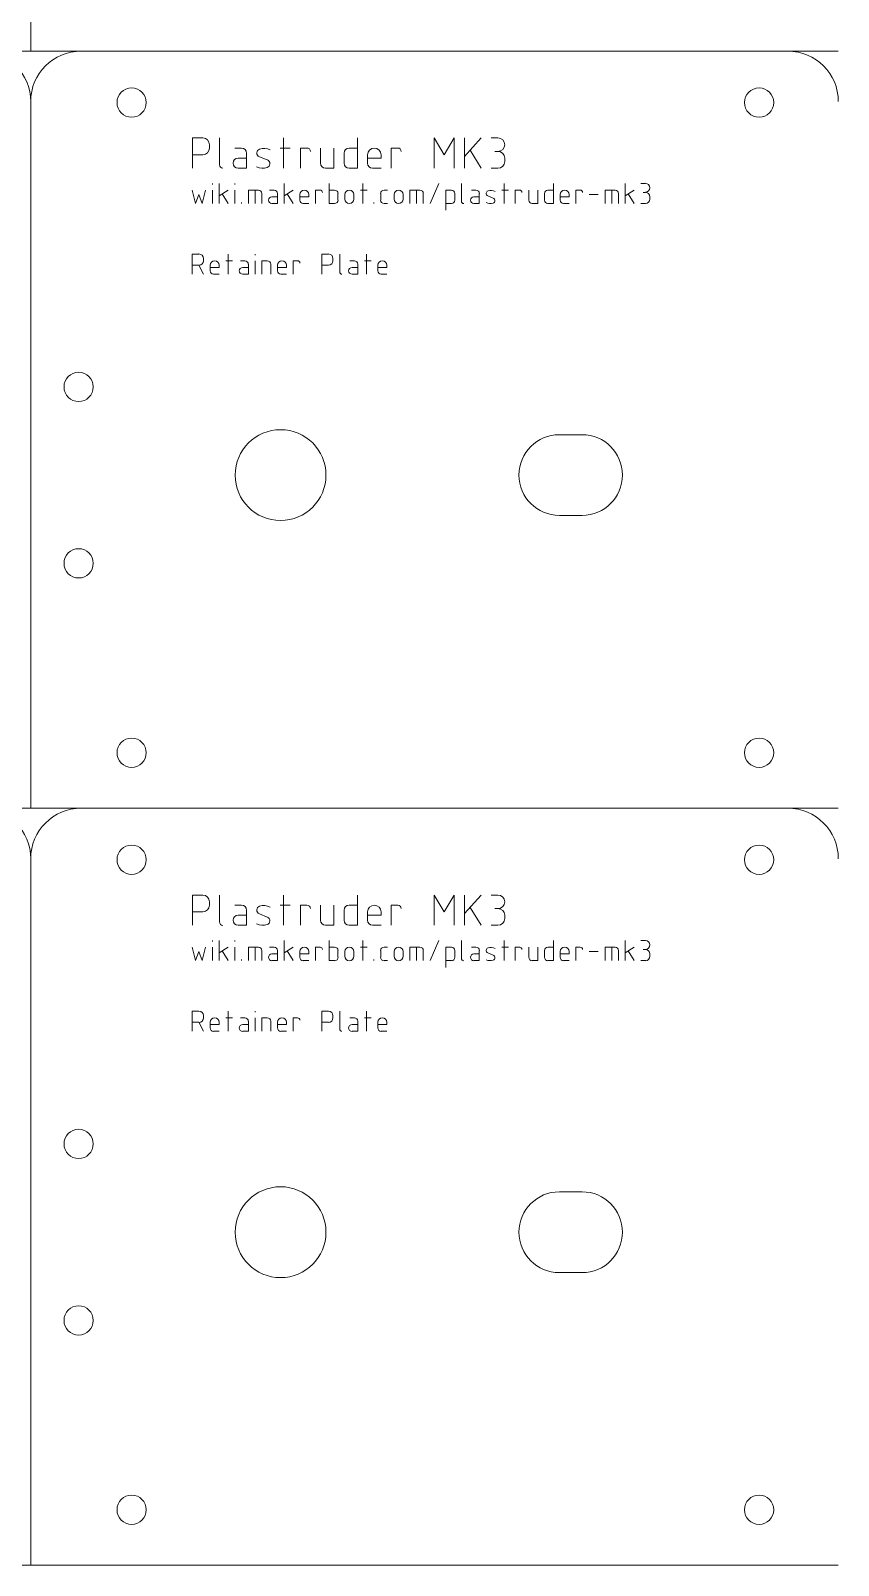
# Model space of a CAD drawing. Header units: millimetres. Extents: x 0 to 560, y 2 to 302.
# Drawn here: x 320 to 400, y 2.5 to 154.5 of the extents above; entities that cross this region are included whole.
import ezdxf

# ---------------------------------------------------------------- set-up
doc = ezdxf.new("R2010")
doc.units = ezdxf.units.MM
doc.layers.add('Retainer Plate', color=7, linetype='CONTINUOUS', lineweight=0, true_color=0x000000)
doc.layers.add('Retainer Plate Text', color=4, linetype='CONTINUOUS', lineweight=0, true_color=0x00ffff)

msp = doc.modelspace()

# ---------------------------------------------------------------- linework, layer by layer
at = {"layer": 'Retainer Plate'}
for p, q in [((320, 152.5), (320, 222.5)), ((320, 152.5), (240, 152.5)), ((400, 152.5), (320, 152.5)), ((320, 77.5), (320, 147.5)), ((372.37, 114.5), (374.62, 114.5)), ((374.62, 106.5), (372.37, 106.5)), ((320, 77.5), (240, 77.5)), ((400, 77.5), (320, 77.5)), ((320, 2.5), (320, 72.5)), ((372.37, 39.5), (374.62, 39.5)), ((374.62, 31.5), (372.37, 31.5)), ((320, 2.5), (240, 2.5)), ((400, 2.5), (320, 2.5))]:
    msp.add_line(p, q, dxfattribs=at)
for centre, radius in [((330, 147.4), 1.45), ((392.15, 147.4), 1.45), ((324.75, 119.24), 1.45), ((344.75, 110.5), 4.5), ((324.75, 101.76), 1.45), ((330, 83), 1.45), ((392.15, 83), 1.45), ((330, 72.4), 1.45), ((392.15, 72.4), 1.45), ((324.75, 44.24), 1.45), ((344.75, 35.5), 4.5), ((324.75, 26.76), 1.45), ((330, 8), 1.45), ((392.15, 8), 1.45)]:
    msp.add_circle(centre, radius, dxfattribs=at)
for centre, radius, start, end in [((315, 147.5), 5, 0, 90), ((325, 147.5), 5, 90, 180), ((395, 147.5), 5, 0, 90), ((372.37, 110.5), 4, 90, 270), ((374.62, 110.5), 4, 270, 90), ((315, 72.5), 5, 0, 90), ((325, 72.5), 5, 90, 180), ((395, 72.5), 5, 0, 90), ((372.37, 35.5), 4, 90, 270), ((374.62, 35.5), 4, 270, 90)]:
    msp.add_arc(centre, radius, start, end, dxfattribs=at)
at = {"layer": 'Retainer Plate Text'}
for p, q in [((336.04, 140.9), (336.04, 143.9)), ((336.04, 143.9), (337.04, 143.9)), ((337.71, 143.23), (337.71, 142.9)), ((338.71, 143.9), (338.71, 141.23)), ((345.04, 143.9), (345.04, 140.9)), ((352.37, 143.9), (352.37, 140.9)), ((359.96, 140.9), (359.96, 143.9)), ((359.96, 143.9), (360.96, 142.23)), ((360.96, 142.23), (361.96, 143.9)), ((361.96, 143.9), (361.96, 140.9)), ((362.96, 143.9), (362.96, 140.9)), ((362.96, 142.07), (364.62, 143.9)), ((365.62, 143.9), (366.29, 143.9)), ((337.04, 142.23), (336.04, 142.23)), ((340.21, 142.9), (340.88, 142.9)), ((340.54, 141.9), (341.38, 141.9)), ((341.38, 142.4), (341.38, 140.9)), ((342.65, 142.04), (343.44, 141.72)), ((344.71, 142.9), (345.71, 142.9)), ((346.71, 140.9), (346.71, 142.9)), ((346.71, 142.9), (347.37, 142.9)), ((348.71, 142.9), (348.71, 141.4)), ((350.04, 140.9), (350.04, 142.9)), ((351.04, 141.4), (351.04, 142.4)), ((351.54, 142.9), (352.37, 142.9)), ((353.37, 142.23), (353.37, 141.4)), ((353.37, 141.9), (354.71, 141.9)), ((354.71, 141.9), (354.71, 142.23)), ((355.71, 140.9), (355.71, 142.9)), ((355.71, 142.9), (356.37, 142.9)), ((363.52, 142.68), (364.62, 140.9)), ((366.29, 142.57), (365.96, 142.57)), ((366.96, 141.9), (366.96, 141.57)), ((341.38, 140.9), (340.54, 140.9)), ((349.21, 140.9), (350.04, 140.9)), ((352.37, 140.9), (351.54, 140.9)), ((353.87, 140.9), (354.71, 140.9)), ((366.29, 140.9), (365.62, 140.9)), ((336, 138.73), (336.33, 137.4)), ((337, 137.4), (337.33, 138.73)), ((338, 139.29), (338, 139.4)), ((338, 137.4), (338, 138.73)), ((338.67, 139.4), (338.67, 137.4)), ((338.67, 138.18), (339.56, 138.73)), ((338.96, 138.36), (339.56, 137.4)), ((340.22, 139.29), (340.22, 139.4)), ((340.22, 137.4), (340.22, 138.73)), ((341.56, 137.4), (341.56, 138.73)), ((341.56, 138.73), (342.56, 138.73)), ((342.22, 138.73), (342.22, 137.4)), ((342.89, 138.4), (342.89, 137.4)), ((343.67, 138.73), (344.11, 138.73)), ((344.44, 138.4), (344.44, 137.4)), ((345.11, 139.4), (345.11, 137.4)), ((345.11, 138.18), (346, 138.73)), ((345.4, 138.36), (346, 137.4)), ((348.22, 137.4), (348.22, 138.73)), ((348.22, 138.73), (348.67, 138.73)), ((349.56, 139.4), (349.56, 137.4)), ((350.11, 138.73), (349.56, 138.73)), ((350.44, 137.73), (350.44, 138.4)), ((352.67, 138.73), (353.33, 138.73)), ((352.89, 139.4), (352.89, 137.4)), ((354.67, 138.4), (354.67, 137.73)), ((355.33, 138.73), (355, 138.73)), ((357.56, 137.4), (357.56, 138.73)), ((357.56, 138.73), (358.56, 138.73)), ((358.22, 138.73), (358.22, 137.4)), ((358.89, 138.4), (358.89, 137.4)), ((360.44, 139.4), (359.56, 137.4)), ((361.67, 138.73), (361.11, 138.73)), ((361.11, 138.73), (361.11, 136.73)), ((362, 137.73), (362, 138.4)), ((362.67, 139.4), (362.67, 137.62)), ((363.67, 138.73), (364.11, 138.73)), ((364.44, 138.4), (364.44, 137.4)), ((366.67, 138.73), (367.33, 138.73)), ((366.89, 139.4), (366.89, 137.4)), ((368, 137.4), (368, 138.73)), ((368, 138.73), (368.44, 138.73)), ((369.33, 138.73), (369.33, 137.73)), ((370.22, 137.4), (370.22, 138.73)), ((370.89, 137.73), (370.89, 138.4)), ((371.22, 138.73), (371.78, 138.73)), ((371.78, 139.4), (371.78, 137.4)), ((374, 137.4), (374, 138.73)), ((374, 138.73), (374.44, 138.73)), ((376.89, 137.4), (376.89, 138.73)), ((376.89, 138.73), (377.89, 138.73)), ((377.56, 138.73), (377.56, 137.4)), ((378.22, 138.4), (378.22, 137.4)), ((378.89, 139.4), (378.89, 137.4)), ((378.89, 138.18), (379.78, 138.73)), ((379.18, 138.36), (379.78, 137.4)), ((380.44, 139.4), (380.89, 139.4)), ((380.89, 138.51), (380.67, 138.51)), ((336.33, 137.4), (336.67, 138.29)), ((336.67, 138.29), (337, 137.4)), ((340.89, 137.4), (340.89, 137.51)), ((343.89, 138.07), (344.44, 138.07)), ((344.44, 137.4), (343.89, 137.4)), ((346.67, 138.29), (346.67, 137.73)), ((346.67, 138.07), (347.56, 138.07)), ((347, 137.4), (347.56, 137.4)), ((347.56, 138.07), (347.56, 138.29)), ((349.56, 137.4), (350.11, 137.4)), ((351.11, 138.29), (351.11, 137.84)), ((352, 137.84), (352, 138.29)), ((354, 137.4), (354, 137.51)), ((355, 137.4), (355.33, 137.4)), ((356, 138.29), (356, 137.84)), ((356.89, 137.84), (356.89, 138.29)), ((361.11, 137.4), (361.67, 137.4)), ((363.89, 138.07), (364.44, 138.07)), ((364.44, 137.4), (363.89, 137.4)), ((365.29, 138.16), (365.82, 137.95)), ((369.67, 137.4), (370.22, 137.4)), ((371.78, 137.4), (371.22, 137.4)), ((372.44, 138.29), (372.44, 137.73)), ((372.44, 138.07), (373.33, 138.07)), ((372.78, 137.4), (373.33, 137.4)), ((373.33, 138.07), (373.33, 138.29)), ((375.33, 138.29), (376.22, 138.29)), ((380.89, 137.4), (380.44, 137.4)), ((381.33, 138.07), (381.33, 137.84)), ((336, 130.4), (336, 132.4)), ((336, 132.4), (336.67, 132.4)), ((339.56, 132.4), (339.56, 130.4)), ((342.22, 132.29), (342.22, 132.4)), ((348.83, 130.4), (348.83, 132.4)), ((348.83, 132.4), (349.5, 132.4)), ((350.61, 132.4), (350.61, 130.62)), ((353.28, 132.4), (353.28, 130.4)), ((336.67, 131.29), (336, 131.29)), ((336.67, 131.29), (337.11, 130.4)), ((337.11, 131.96), (337.11, 131.73)), ((337.78, 131.29), (337.78, 130.73)), ((337.78, 131.07), (338.67, 131.07)), ((338.67, 131.07), (338.67, 131.29)), ((339.33, 131.73), (340, 131.73)), ((340.78, 131.73), (341.22, 131.73)), ((341, 131.07), (341.56, 131.07)), ((341.56, 131.4), (341.56, 130.4)), ((342.22, 130.4), (342.22, 131.73)), ((342.89, 130.4), (342.89, 131.73)), ((342.89, 131.73), (343.44, 131.73)), ((343.78, 131.4), (343.78, 130.4)), ((344.44, 131.29), (344.44, 130.73)), ((344.44, 131.07), (345.33, 131.07)), ((345.33, 131.07), (345.33, 131.29)), ((346, 130.4), (346, 131.73)), ((346, 131.73), (346.44, 131.73)), ((349.5, 131.29), (348.83, 131.29)), ((349.94, 131.96), (349.94, 131.73)), ((351.61, 131.73), (352.06, 131.73)), ((351.83, 131.07), (352.39, 131.07)), ((352.39, 131.4), (352.39, 130.4)), ((353.06, 131.73), (353.72, 131.73)), ((354.39, 131.29), (354.39, 130.73)), ((354.39, 131.07), (355.28, 131.07)), ((355.28, 131.07), (355.28, 131.29)), ((338.11, 130.4), (338.67, 130.4)), ((341.56, 130.4), (341, 130.4)), ((344.78, 130.4), (345.33, 130.4)), ((352.39, 130.4), (351.83, 130.4)), ((354.72, 130.4), (355.28, 130.4)), ((336.04, 65.9), (336.04, 68.9)), ((336.04, 68.9), (337.04, 68.9)), ((338.71, 68.9), (338.71, 66.23)), ((345.04, 68.9), (345.04, 65.9)), ((352.37, 68.9), (352.37, 65.9)), ((359.96, 65.9), (359.96, 68.9)), ((359.96, 68.9), (360.96, 67.23)), ((360.96, 67.23), (361.96, 68.9)), ((361.96, 68.9), (361.96, 65.9)), ((362.96, 68.9), (362.96, 65.9)), ((362.96, 67.07), (364.62, 68.9)), ((365.62, 68.9), (366.29, 68.9)), ((337.04, 67.23), (336.04, 67.23)), ((337.71, 68.23), (337.71, 67.9)), ((340.21, 67.9), (340.88, 67.9)), ((340.54, 66.9), (341.38, 66.9)), ((341.38, 67.4), (341.38, 65.9)), ((342.65, 67.04), (343.44, 66.72)), ((344.71, 67.9), (345.71, 67.9)), ((346.71, 65.9), (346.71, 67.9)), ((346.71, 67.9), (347.37, 67.9)), ((348.71, 67.9), (348.71, 66.4)), ((350.04, 65.9), (350.04, 67.9)), ((351.04, 66.4), (351.04, 67.4)), ((351.54, 67.9), (352.37, 67.9)), ((353.37, 67.23), (353.37, 66.4)), ((353.37, 66.9), (354.71, 66.9)), ((354.71, 66.9), (354.71, 67.23)), ((355.71, 65.9), (355.71, 67.9)), ((355.71, 67.9), (356.37, 67.9)), ((363.52, 67.68), (364.62, 65.9)), ((366.29, 67.57), (365.96, 67.57)), ((366.96, 66.9), (366.96, 66.57)), ((341.38, 65.9), (340.54, 65.9)), ((349.21, 65.9), (350.04, 65.9)), ((352.37, 65.9), (351.54, 65.9)), ((353.87, 65.9), (354.71, 65.9)), ((366.29, 65.9), (365.62, 65.9)), ((338, 64.29), (338, 64.4)), ((338.67, 64.4), (338.67, 62.4)), ((340.22, 64.29), (340.22, 64.4)), ((345.11, 64.4), (345.11, 62.4)), ((349.56, 64.4), (349.56, 62.4)), ((352.89, 64.4), (352.89, 62.4)), ((360.44, 64.4), (359.56, 62.4)), ((362.67, 64.4), (362.67, 62.62)), ((366.89, 64.4), (366.89, 62.4)), ((371.78, 64.4), (371.78, 62.4)), ((378.89, 64.4), (378.89, 62.4)), ((380.44, 64.4), (380.89, 64.4)), ((336, 63.73), (336.33, 62.4)), ((336.33, 62.4), (336.67, 63.29)), ((336.67, 63.29), (337, 62.4)), ((337, 62.4), (337.33, 63.73)), ((338, 62.4), (338, 63.73)), ((338.67, 63.18), (339.56, 63.73)), ((338.96, 63.36), (339.56, 62.4)), ((340.22, 62.4), (340.22, 63.73)), ((340.89, 62.4), (340.89, 62.51)), ((341.56, 62.4), (341.56, 63.73)), ((341.56, 63.73), (342.56, 63.73)), ((342.22, 63.73), (342.22, 62.4)), ((342.89, 63.4), (342.89, 62.4)), ((343.67, 63.73), (344.11, 63.73)), ((343.89, 63.07), (344.44, 63.07)), ((344.44, 62.4), (343.89, 62.4)), ((344.44, 63.4), (344.44, 62.4)), ((345.11, 63.18), (346, 63.73)), ((345.4, 63.36), (346, 62.4)), ((346.67, 63.29), (346.67, 62.73)), ((346.67, 63.07), (347.56, 63.07)), ((347, 62.4), (347.56, 62.4)), ((347.56, 63.07), (347.56, 63.29)), ((348.22, 62.4), (348.22, 63.73)), ((348.22, 63.73), (348.67, 63.73)), ((350.11, 63.73), (349.56, 63.73)), ((349.56, 62.4), (350.11, 62.4)), ((350.44, 62.73), (350.44, 63.4)), ((351.11, 63.29), (351.11, 62.84)), ((352, 62.84), (352, 63.29)), ((352.67, 63.73), (353.33, 63.73)), ((354, 62.4), (354, 62.51)), ((354.67, 63.4), (354.67, 62.73)), ((355.33, 63.73), (355, 63.73)), ((355, 62.4), (355.33, 62.4)), ((356, 63.29), (356, 62.84)), ((356.89, 62.84), (356.89, 63.29)), ((357.56, 62.4), (357.56, 63.73)), ((357.56, 63.73), (358.56, 63.73)), ((358.22, 63.73), (358.22, 62.4)), ((358.89, 63.4), (358.89, 62.4)), ((361.67, 63.73), (361.11, 63.73)), ((361.11, 63.73), (361.11, 61.73)), ((361.11, 62.4), (361.67, 62.4)), ((362, 62.73), (362, 63.4)), ((363.67, 63.73), (364.11, 63.73)), ((363.89, 63.07), (364.44, 63.07)), ((364.44, 62.4), (363.89, 62.4)), ((364.44, 63.4), (364.44, 62.4)), ((365.29, 63.16), (365.82, 62.95)), ((366.67, 63.73), (367.33, 63.73)), ((368, 62.4), (368, 63.73)), ((368, 63.73), (368.44, 63.73)), ((369.33, 63.73), (369.33, 62.73)), ((369.67, 62.4), (370.22, 62.4)), ((370.22, 62.4), (370.22, 63.73)), ((370.89, 62.73), (370.89, 63.4)), ((371.22, 63.73), (371.78, 63.73)), ((371.78, 62.4), (371.22, 62.4)), ((372.44, 63.29), (372.44, 62.73)), ((372.44, 63.07), (373.33, 63.07)), ((372.78, 62.4), (373.33, 62.4)), ((373.33, 63.07), (373.33, 63.29)), ((374, 62.4), (374, 63.73)), ((374, 63.73), (374.44, 63.73)), ((375.33, 63.29), (376.22, 63.29)), ((376.89, 62.4), (376.89, 63.73)), ((376.89, 63.73), (377.89, 63.73)), ((377.56, 63.73), (377.56, 62.4)), ((378.22, 63.4), (378.22, 62.4)), ((378.89, 63.18), (379.78, 63.73)), ((379.18, 63.36), (379.78, 62.4)), ((380.89, 62.4), (380.44, 62.4)), ((380.89, 63.51), (380.67, 63.51)), ((381.33, 63.07), (381.33, 62.84)), ((336, 55.4), (336, 57.4)), ((336, 57.4), (336.67, 57.4)), ((336.67, 56.29), (336, 56.29)), ((336.67, 56.29), (337.11, 55.4)), ((337.11, 56.96), (337.11, 56.73)), ((337.78, 56.29), (337.78, 55.73)), ((338.67, 56.07), (338.67, 56.29)), ((339.33, 56.73), (340, 56.73)), ((339.56, 57.4), (339.56, 55.4)), ((340.78, 56.73), (341.22, 56.73)), ((341.56, 56.4), (341.56, 55.4)), ((342.22, 57.29), (342.22, 57.4)), ((342.22, 55.4), (342.22, 56.73)), ((342.89, 55.4), (342.89, 56.73)), ((342.89, 56.73), (343.44, 56.73)), ((343.78, 56.4), (343.78, 55.4)), ((344.44, 56.29), (344.44, 55.73)), ((345.33, 56.07), (345.33, 56.29)), ((346, 55.4), (346, 56.73)), ((346, 56.73), (346.44, 56.73)), ((348.83, 55.4), (348.83, 57.4)), ((348.83, 57.4), (349.5, 57.4)), ((349.5, 56.29), (348.83, 56.29)), ((349.94, 56.96), (349.94, 56.73)), ((350.61, 57.4), (350.61, 55.62)), ((351.61, 56.73), (352.06, 56.73)), ((352.39, 56.4), (352.39, 55.4)), ((353.06, 56.73), (353.72, 56.73)), ((353.28, 57.4), (353.28, 55.4)), ((354.39, 56.29), (354.39, 55.73)), ((355.28, 56.07), (355.28, 56.29)), ((337.78, 56.07), (338.67, 56.07)), ((338.11, 55.4), (338.67, 55.4)), ((341, 56.07), (341.56, 56.07)), ((341.56, 55.4), (341, 55.4)), ((344.44, 56.07), (345.33, 56.07)), ((344.78, 55.4), (345.33, 55.4)), ((351.83, 56.07), (352.39, 56.07)), ((352.39, 55.4), (351.83, 55.4)), ((354.39, 56.07), (355.28, 56.07)), ((354.72, 55.4), (355.28, 55.4))]:
    msp.add_line(p, q, dxfattribs=at)
for centre, radius, start, end in [((337.04, 143.23), 0.667, 0, 90), ((366.29, 143.23), 0.667, 270, 90), ((337.04, 142.9), 0.667, 270, 0), ((340.54, 141.4), 0.5, 90, 270), ((340.88, 142.4), 0.5, 0, 90), ((342.8, 142.41), 0.4, 108.3, 247.8), ((343.1, 141.51), 1.35, 63.1, 108.3), ((343.29, 141.35), 0.4, 288.3, 67.79), ((347.37, 142.57), 0.333, 0, 90), ((349.21, 141.4), 0.5, 180, 270), ((351.54, 142.4), 0.5, 90, 180), ((351.54, 141.4), 0.5, 180, 270), ((354.04, 142.23), 0.667, 0, 180), ((353.87, 141.4), 0.5, 180, 270), ((356.37, 142.57), 0.333, 0, 90), ((366.29, 141.9), 0.667, 0, 90), ((366.29, 141.57), 0.667, 270, 0), ((339.04, 141.23), 0.333, 180, 270), ((342.99, 142.25), 1.35, 243.1, 288.3), ((342.56, 138.4), 0.333, 0, 90), ((344.11, 138.4), 0.333, 0, 90), ((347.11, 138.29), 0.444, 0, 180), ((348.67, 138.51), 0.222, 0, 90), ((350.11, 138.4), 0.333, 0, 90), ((351.56, 138.29), 0.444, 0, 180), ((355, 138.4), 0.333, 90, 180), ((356.44, 138.29), 0.444, 0, 180), ((358.56, 138.4), 0.333, 0, 90), ((361.67, 138.4), 0.333, 0, 90), ((364.11, 138.4), 0.333, 0, 90), ((365.39, 138.41), 0.267, 108.3, 247.8), ((365.59, 137.8), 0.902, 63.1, 108.3), ((368.44, 138.51), 0.222, 0, 90), ((371.22, 138.4), 0.333, 90, 180), ((372.89, 138.29), 0.444, 0, 180), ((374.44, 138.51), 0.222, 0, 90), ((377.89, 138.4), 0.333, 0, 90), ((380.89, 138.96), 0.444, 270, 90), ((380.89, 138.07), 0.444, 0, 90), ((343.89, 137.73), 0.333, 90, 270), ((347, 137.73), 0.333, 180, 270), ((350.11, 137.73), 0.333, 270, 0), ((351.56, 137.84), 0.444, 180, 0), ((355, 137.73), 0.333, 180, 270), ((356.44, 137.84), 0.444, 180, 0), ((361.67, 137.73), 0.333, 270, 0), ((362.89, 137.62), 0.222, 180, 270), ((363.89, 137.73), 0.333, 90, 270), ((365.52, 138.3), 0.902, 243.1, 288.3), ((365.72, 137.7), 0.267, 288.3, 67.79), ((369.67, 137.73), 0.333, 180, 270), ((371.22, 137.73), 0.333, 180, 270), ((372.78, 137.73), 0.333, 180, 270), ((380.89, 137.84), 0.444, 270, 0), ((336.67, 131.96), 0.444, 0, 90), ((349.5, 131.96), 0.444, 0, 90), ((336.67, 131.73), 0.444, 270, 0), ((338.22, 131.29), 0.444, 0, 180), ((341, 130.73), 0.333, 90, 270), ((341.22, 131.4), 0.333, 0, 90), ((343.44, 131.4), 0.333, 0, 90), ((344.89, 131.29), 0.444, 0, 180), ((346.44, 131.51), 0.222, 0, 90), ((349.5, 131.73), 0.444, 270, 0), ((351.83, 130.73), 0.333, 90, 270), ((352.06, 131.4), 0.333, 0, 90), ((354.83, 131.29), 0.444, 0, 180), ((338.11, 130.73), 0.333, 180, 270), ((344.78, 130.73), 0.333, 180, 270), ((350.83, 130.62), 0.222, 180, 270), ((354.72, 130.73), 0.333, 180, 270), ((337.04, 68.23), 0.667, 0, 90), ((366.29, 68.23), 0.667, 270, 90), ((337.04, 67.9), 0.667, 270, 0), ((340.54, 66.4), 0.5, 90, 270), ((340.88, 67.4), 0.5, 0, 90), ((342.8, 67.41), 0.4, 108.3, 247.8), ((343.1, 66.51), 1.35, 63.1, 108.3), ((347.37, 67.57), 0.333, 0, 90), ((351.54, 67.4), 0.5, 90, 180), ((354.04, 67.23), 0.667, 0, 180), ((356.37, 67.57), 0.333, 0, 90), ((366.29, 66.9), 0.667, 0, 90), ((339.04, 66.23), 0.333, 180, 270), ((342.99, 67.25), 1.35, 243.1, 288.3), ((343.29, 66.35), 0.4, 288.3, 67.79), ((349.21, 66.4), 0.5, 180, 270), ((351.54, 66.4), 0.5, 180, 270), ((353.87, 66.4), 0.5, 180, 270), ((366.29, 66.57), 0.667, 270, 0), ((380.89, 63.96), 0.444, 270, 90), ((342.56, 63.4), 0.333, 0, 90), ((343.89, 62.73), 0.333, 90, 270), ((344.11, 63.4), 0.333, 0, 90), ((347.11, 63.29), 0.444, 0, 180), ((347, 62.73), 0.333, 180, 270), ((348.67, 63.51), 0.222, 0, 90), ((350.11, 63.4), 0.333, 0, 90), ((350.11, 62.73), 0.333, 270, 0), ((351.56, 63.29), 0.444, 0, 180), ((351.56, 62.84), 0.444, 180, 0), ((355, 63.4), 0.333, 90, 180), ((355, 62.73), 0.333, 180, 270), ((356.44, 63.29), 0.444, 0, 180), ((356.44, 62.84), 0.444, 180, 0), ((358.56, 63.4), 0.333, 0, 90), ((361.67, 63.4), 0.333, 0, 90), ((361.67, 62.73), 0.333, 270, 0), ((362.89, 62.62), 0.222, 180, 270), ((363.89, 62.73), 0.333, 90, 270), ((364.11, 63.4), 0.333, 0, 90), ((365.52, 63.3), 0.902, 243.1, 288.3), ((365.39, 63.41), 0.267, 108.3, 247.8), ((365.59, 62.8), 0.902, 63.1, 108.3), ((365.72, 62.7), 0.267, 288.3, 67.79), ((368.44, 63.51), 0.222, 0, 90), ((369.67, 62.73), 0.333, 180, 270), ((371.22, 63.4), 0.333, 90, 180), ((371.22, 62.73), 0.333, 180, 270), ((372.89, 63.29), 0.444, 0, 180), ((372.78, 62.73), 0.333, 180, 270), ((374.44, 63.51), 0.222, 0, 90), ((377.89, 63.4), 0.333, 0, 90), ((380.89, 63.07), 0.444, 0, 90), ((380.89, 62.84), 0.444, 270, 0), ((336.67, 56.96), 0.444, 0, 90), ((336.67, 56.73), 0.444, 270, 0), ((338.22, 56.29), 0.444, 0, 180), ((341.22, 56.4), 0.333, 0, 90), ((343.44, 56.4), 0.333, 0, 90), ((344.89, 56.29), 0.444, 0, 180), ((346.44, 56.51), 0.222, 0, 90), ((349.5, 56.96), 0.444, 0, 90), ((349.5, 56.73), 0.444, 270, 0), ((352.06, 56.4), 0.333, 0, 90), ((354.83, 56.29), 0.444, 0, 180), ((338.11, 55.73), 0.333, 180, 270), ((341, 55.73), 0.333, 90, 270), ((344.78, 55.73), 0.333, 180, 270), ((350.83, 55.62), 0.222, 180, 270), ((351.83, 55.73), 0.333, 90, 270), ((354.72, 55.73), 0.333, 180, 270)]:
    msp.add_arc(centre, radius, start, end, dxfattribs=at)

doc.saveas('drawing.dxf')
